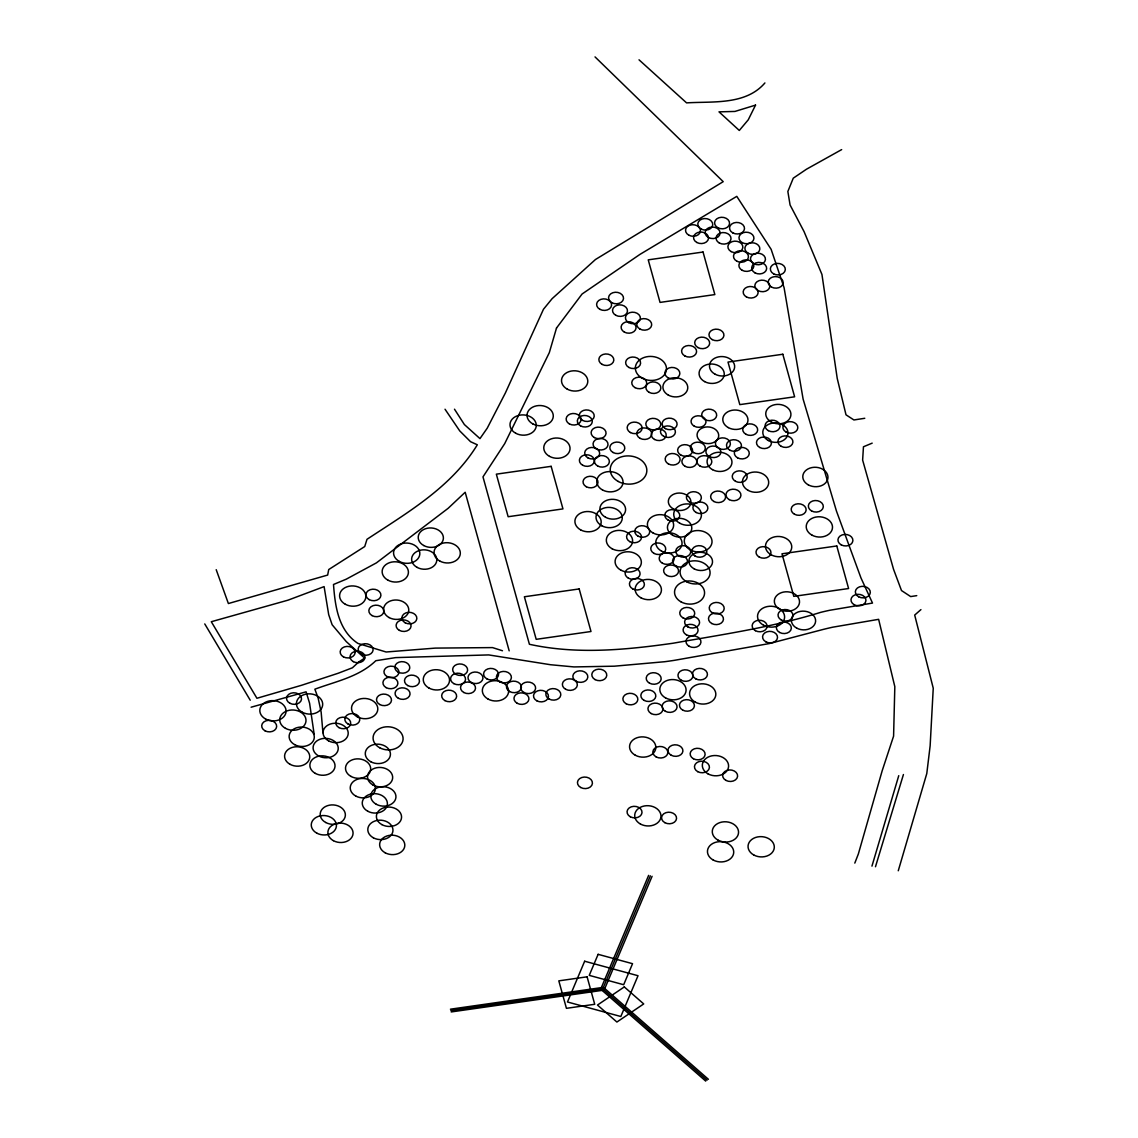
<?xml version="1.0" encoding="UTF-8"?>
<svg xmlns="http://www.w3.org/2000/svg" width="1138" height="1138" viewBox="0 0 1138 1138"><rect width="100%" height="100%" fill="white"/><g stroke="black" fill="none" stroke-linecap="round" stroke-linejoin="round"><path stroke-width="1.5" d="M898.266 870.769L926.787 773.541L930.144 745.803L933.245 688.22L914.696 615.075L920.927 609.612M903.43 774.523L875.478 866.743M871.95 866.132L898.75 775.675M854.809 863.102L858.351 853.969L882.178 770.767L893.586 736.144L894.824 686.669L878.636 619.328L832.774 627.18A278.07 214.257 3.3 0 0 823.172 629.442L769.316 643.567L674.436 660.325A339.394 261.498 3.3 0 1 664.535 661.733L614.364 666.185L573.95 666.925L550.493 664.72L488.714 654.919L395.668 657.608L375.81 660.723C359.039 676.925 335.923 681.349 314.856 689.201L318.142 698.063L321.158 712.175L322.936 732.73M601.02 988.396L648.646 875.364M450.819 1010.558L602.742 988.865L650.367 875.833M604.463 989.335L652.088 876.303M764.907 82.946C745.731 105.279 712.857 101.239 686.57 102.875L639.03 59.816M841.665 149.604L806.515 169.192L793.271 178.168L787.852 191.483L790.085 204.996L804.082 231.64L821.949 274.471L837.227 378.413L846.003 414.815L853.913 419.965L864.78 418.286M872.192 443.137L863.458 446.779L862.632 460.093L893.543 569.284L901.495 590.551L910.67 596.582L916.759 595.643M251.1 707.21L306.094 691.833L309.579 703.184L314.188 734.38M450.435 1009.193L602.372 987.485M451.189 1011.938L603.126 990.231M502.47 650.751L492.498 647.593L435.299 648.105L386.109 652.003L357.901 643.411C338.256 630.296 335.113 606.141 333.505 584.491L346.237 579.185L376.422 562.869L448.102 508.345L465.186 492.256L509.184 650.851M604.093 987.955L708.405 1079.293M602.742 988.865L707.054 1080.19M601.405 989.761L705.716 1081.1M595.032 56.9L723.213 181.667L595.473 259.507L552.115 298.668L543.48 309.252L505.4 392.923L487.249 428.144L479.966 438.614L464.375 424.545L454.489 409.196M445.029 409.225L459.766 430.932L470.549 441.7L477.32 444.787C451.373 487.249 407.432 512.584 367.005 539.298L364.729 546.539L328.726 569.541L327.659 575.06L228.382 603.538L216.206 569.683M204.755 623.923L250.232 700.226M556.51 328.029L549.313 352.652L504.717 443.621L482.981 476.879L529.412 644.279C576.767 654.677 625.516 649.954 673.013 643.24C722.545 634.492 772.517 627.237 820.711 612.344A249.293 192.08 3.3 0 1 829.687 610.281L872.505 603.069L860.968 577.933L836.444 511.033L803.115 399.125L784.082 287.672L771.137 249.336L736.784 196.362L639.94 254.4L582.073 294.017L556.51 328.029M584.648 961.226L567.478 1001.995L620.836 1016.504L638.02 975.721L584.648 961.226M598.119 954.327L589.242 975.366L623.681 984.726L632.543 963.687L598.119 954.327M755.532 105.123L748.249 119.817L739.302 130.457L719.003 111.851L734.949 111.439L755.532 105.123M358.598 662.088L352.439 667.778L338.214 673.241L301.627 685.261L256.932 698.277L211.298 621.718L288.042 600.153L324.102 586.611L328.697 614.634L332.125 624.734L346.293 641.619L364.644 658.12L358.598 662.088M624.293 986.931L597.478 1005.039L616.896 1022.038L643.71 1003.929L624.293 986.931M703.042 252.024L648.233 259.848L660.04 302.409L714.849 294.586L703.042 252.024M782.816 354.245L728.007 362.069L739.814 404.63L794.623 396.806L782.816 354.245M551.148 466.338L496.339 474.162L508.145 516.723L562.954 508.899L551.148 466.338M836.786 545.97L781.991 553.793L793.798 596.355L848.592 588.531L836.786 545.97M579.185 588.943L524.39 596.767L536.197 639.328L590.992 631.505L579.185 588.943M587.094 976.817L558.815 980.856L566.425 1008.325L594.719 1004.285L587.094 976.817M569.413 423.933A7.497 5.775 3.3 0 0 581.091 419.851A7.497 5.775 3.3 0 0 570.366 413.976A7.497 5.775 3.3 0 0 569.413 423.933M582.542 420.377A7.497 5.775 3.3 0 0 594.221 416.295A7.497 5.775 3.3 0 0 583.495 410.42A7.497 5.775 3.3 0 0 582.542 420.377M580.593 425.911A7.497 5.775 3.3 0 0 592.272 421.828A7.497 5.775 3.3 0 0 581.546 415.953A7.497 5.775 3.3 0 0 580.593 425.911M582.67 465.257A7.497 5.775 3.3 0 0 594.349 461.175A7.497 5.775 3.3 0 0 583.623 455.285A7.497 5.775 3.3 0 0 582.67 465.257M587.976 457.903A7.497 5.775 3.3 0 0 599.655 453.82A7.497 5.775 3.3 0 0 588.929 447.945A7.497 5.775 3.3 0 0 587.976 457.903M597.678 466.011A7.497 5.775 3.3 0 0 609.356 461.928A7.497 5.775 3.3 0 0 598.631 456.054A7.497 5.775 3.3 0 0 597.678 466.011M596.326 448.898A7.497 5.775 3.3 0 0 608.005 444.816A7.497 5.775 3.3 0 0 597.279 438.941A7.497 5.775 3.3 0 0 596.326 448.898M630.438 432.554A7.497 5.775 3.3 0 0 642.116 428.471A7.497 5.775 3.3 0 0 631.391 422.596A7.497 5.775 3.3 0 0 630.438 432.554M640.097 438.358A7.497 5.775 3.3 0 0 651.775 434.275A7.497 5.775 3.3 0 0 641.05 428.4A7.497 5.775 3.3 0 0 640.097 438.358M649.087 428.798A7.497 5.775 3.3 0 0 660.765 424.716A7.497 5.775 3.3 0 0 650.04 418.841A7.497 5.775 3.3 0 0 649.087 428.798M680.908 455.115A7.497 5.775 3.3 0 0 692.587 451.032A7.497 5.775 3.3 0 0 681.861 445.157A7.497 5.775 3.3 0 0 680.908 455.115M685.147 466.338A7.497 5.775 3.3 0 0 696.826 462.256A7.497 5.775 3.3 0 0 686.1 456.381A7.497 5.775 3.3 0 0 685.147 466.338M693.639 452.611A7.497 5.775 3.3 0 0 705.318 448.543A7.497 5.775 3.3 0 0 694.593 442.654A7.497 5.775 3.3 0 0 693.639 452.611M700.126 466.111A7.497 5.775 3.3 0 0 711.805 462.028A7.497 5.775 3.3 0 0 701.079 456.153A7.497 5.775 3.3 0 0 700.126 466.111M709.159 456.494A7.497 5.775 3.3 0 0 720.838 452.412A7.497 5.775 3.3 0 0 710.112 446.537A7.497 5.775 3.3 0 0 709.159 456.494M701.805 442.028A10.839 8.35 3.3 0 0 718.69 436.124A10.839 8.35 3.3 0 0 703.17 427.632A10.839 8.35 3.3 0 0 701.805 442.028M712.516 469.653A12.461 9.602 3.3 0 0 731.933 462.867A12.461 9.602 3.3 0 0 714.095 453.095A12.461 9.602 3.3 0 0 712.516 469.653M737.58 457.832A7.497 5.775 3.3 0 0 749.259 453.749A7.497 5.775 3.3 0 0 738.534 447.874A7.497 5.775 3.3 0 0 737.58 457.832M673.269 508.842A11.323 8.734 3.3 0 0 690.922 502.669A11.323 8.734 3.3 0 0 674.706 493.792A11.323 8.734 3.3 0 0 673.269 508.842M689.671 502.157A7.497 5.775 3.3 0 0 701.349 498.074A7.497 5.775 3.3 0 0 690.624 492.199A7.497 5.775 3.3 0 0 689.671 502.157M668.091 520.052A7.497 5.775 3.3 0 0 679.77 515.969A7.497 5.775 3.3 0 0 669.044 510.094A7.497 5.775 3.3 0 0 668.091 520.052M679.784 523.252A13.869 10.683 3.3 0 0 701.392 515.699A13.869 10.683 3.3 0 0 681.548 504.831A13.869 10.683 3.3 0 0 679.784 523.252M696.172 512.498A7.497 5.775 3.3 0 0 707.85 508.416A7.497 5.775 3.3 0 0 697.125 502.541A7.497 5.775 3.3 0 0 696.172 512.498M672.771 535.329A12.191 9.389 3.3 0 0 691.776 528.686A12.191 9.389 3.3 0 0 674.322 519.127A12.191 9.389 3.3 0 0 672.771 535.329M690.353 549.924A13.898 10.711 3.3 0 0 712.004 542.357A13.898 10.711 3.3 0 0 692.117 531.46A13.898 10.711 3.3 0 0 690.353 549.924M679.059 556.098A7.497 5.775 3.3 0 0 690.738 552.015A7.497 5.775 3.3 0 0 680.012 546.14A7.497 5.775 3.3 0 0 679.059 556.098M695.147 556.112A7.497 5.775 3.3 0 0 706.826 552.03A7.497 5.775 3.3 0 0 696.086 546.155A7.497 5.775 3.3 0 0 695.147 556.112M694.08 568.787A11.821 9.104 3.3 0 0 712.488 562.343A11.821 9.104 3.3 0 0 695.574 553.082A11.821 9.104 3.3 0 0 694.08 568.787M686.655 581.76A15.022 11.565 3.3 0 0 710.055 573.58A15.022 11.565 3.3 0 0 688.561 561.802A15.022 11.565 3.3 0 0 686.655 581.76M612.073 548.744A13.158 10.142 3.3 0 0 632.572 541.588A13.158 10.142 3.3 0 0 613.738 531.261A13.158 10.142 3.3 0 0 612.073 548.744M628.389 578.175A7.497 5.775 3.3 0 0 640.068 574.093A7.497 5.775 3.3 0 0 629.342 568.218A7.497 5.775 3.3 0 0 628.389 578.175M632.7 588.887A7.497 5.775 3.3 0 0 644.378 584.804A7.497 5.775 3.3 0 0 633.653 578.929A7.497 5.775 3.3 0 0 632.7 588.887M605.53 517.249A12.859 9.901 3.3 0 0 625.573 510.251A12.859 9.901 3.3 0 0 607.166 500.165A12.859 9.901 3.3 0 0 605.53 517.249M618.247 481.459A18.322 14.111 3.3 0 0 646.797 471.473A18.322 14.111 3.3 0 0 620.58 457.12A18.322 14.111 3.3 0 0 618.247 481.459M745.973 434.303A7.497 5.775 3.3 0 0 757.652 430.221A7.497 5.775 3.3 0 0 746.926 424.346A7.497 5.775 3.3 0 0 745.973 434.303M759.743 447.49A7.497 5.775 3.3 0 0 771.422 443.407A7.497 5.775 3.3 0 0 760.696 437.533A7.497 5.775 3.3 0 0 759.743 447.49M768.335 430.648A7.497 5.775 3.3 0 0 780.014 426.565A7.497 5.775 3.3 0 0 769.288 420.69A7.497 5.775 3.3 0 0 768.335 430.648M781.223 446.338A7.497 5.775 3.3 0 0 792.902 442.269A7.497 5.775 3.3 0 0 782.176 436.38A7.497 5.775 3.3 0 0 781.223 446.338M786.13 432.084A7.497 5.775 3.3 0 0 797.809 428.002A7.497 5.775 3.3 0 0 787.069 422.127A7.497 5.775 3.3 0 0 786.13 432.084M755.419 630.694A7.497 5.775 3.3 0 0 767.097 626.611A7.497 5.775 3.3 0 0 756.372 620.736A7.497 5.775 3.3 0 0 755.419 630.694M765.831 641.804A7.497 5.775 3.3 0 0 777.51 637.721A7.497 5.775 3.3 0 0 766.784 631.846A7.497 5.775 3.3 0 0 765.831 641.804M763.456 625.146A13.542 10.441 3.3 0 0 784.566 617.763A13.542 10.441 3.3 0 0 765.177 607.137A13.542 10.441 3.3 0 0 763.456 625.146M779.644 632.472A7.497 5.775 3.3 0 0 791.323 628.389A7.497 5.775 3.3 0 0 780.597 622.514A7.497 5.775 3.3 0 0 779.644 632.472M779.857 609.371A12.589 9.701 3.3 0 0 799.488 602.514A12.589 9.701 3.3 0 0 781.45 592.628A12.589 9.701 3.3 0 0 779.857 609.371M796.671 628.091A12.148 9.36 3.3 0 0 815.59 621.476A12.148 9.36 3.3 0 0 798.207 611.945A12.148 9.36 3.3 0 0 796.671 628.091M642.173 378.157A15.562 11.992 3.3 0 0 666.441 369.679A15.562 11.992 3.3 0 0 644.151 357.46A15.562 11.992 3.3 0 0 642.173 378.157M668.333 395.099A12.461 9.602 3.3 0 0 687.736 388.314A12.461 9.602 3.3 0 0 669.912 378.556A12.461 9.602 3.3 0 0 668.333 395.099M649.485 683.156A7.497 5.775 3.3 0 0 661.164 679.073A7.497 5.775 3.3 0 0 650.438 673.198A7.497 5.775 3.3 0 0 649.485 683.156M665.374 711.293A7.497 5.775 3.3 0 0 677.053 707.21A7.497 5.775 3.3 0 0 666.327 701.335A7.497 5.775 3.3 0 0 665.374 711.293M681.235 680.24A7.497 5.775 3.3 0 0 692.914 676.157A7.497 5.775 3.3 0 0 682.188 670.282A7.497 5.775 3.3 0 0 681.235 680.24M665.559 697.907A13.158 10.142 3.3 0 0 686.058 690.738A13.158 10.142 3.3 0 0 667.238 680.424A13.158 10.142 3.3 0 0 665.559 697.907M695.304 702.146A13.158 10.142 3.3 0 0 715.802 694.991A13.158 10.142 3.3 0 0 696.968 684.678A13.158 10.142 3.3 0 0 695.304 702.146M387.887 580.138A13.158 10.142 3.3 0 0 408.386 572.969A13.158 10.142 3.3 0 0 389.552 562.656A13.158 10.142 3.3 0 0 387.887 580.138M399.296 561.404A13.158 10.142 3.3 0 0 419.808 554.249A13.158 10.142 3.3 0 0 400.974 543.921A13.158 10.142 3.3 0 0 399.296 561.404M439.78 561.048A13.158 10.142 3.3 0 0 460.293 553.879A13.158 10.142 3.3 0 0 441.459 543.566A13.158 10.142 3.3 0 0 439.78 561.048M357.275 716.798A13.158 10.142 3.3 0 0 377.773 709.628A13.158 10.142 3.3 0 0 358.939 699.315A13.158 10.142 3.3 0 0 357.275 716.798M682.729 710.112A7.497 5.775 3.3 0 0 694.408 706.029A7.497 5.775 3.3 0 0 683.682 700.154A7.497 5.775 3.3 0 0 682.729 710.112M651.221 713.569A7.497 5.775 3.3 0 0 662.899 709.486A7.497 5.775 3.3 0 0 652.174 703.611A7.497 5.775 3.3 0 0 651.221 713.569M626.156 703.753A7.497 5.775 3.3 0 0 637.835 699.671A7.497 5.775 3.3 0 0 627.109 693.796A7.497 5.775 3.3 0 0 626.156 703.753M644.122 700.396A7.497 5.775 3.3 0 0 655.801 696.314A7.497 5.775 3.3 0 0 645.075 690.439A7.497 5.775 3.3 0 0 644.122 700.396M407.774 685.574A7.497 5.775 3.3 0 0 419.453 681.491A7.497 5.775 3.3 0 0 408.727 675.616A7.497 5.775 3.3 0 0 407.774 685.574M379.793 704.55A7.497 5.775 3.3 0 0 391.472 700.467A7.497 5.775 3.3 0 0 380.732 694.578A7.497 5.775 3.3 0 0 379.793 704.55M386.195 687.651A7.497 5.775 3.3 0 0 397.873 683.568A7.497 5.775 3.3 0 0 387.148 677.693A7.497 5.775 3.3 0 0 386.195 687.651M398.357 698.277A7.497 5.775 3.3 0 0 410.036 694.194A7.497 5.775 3.3 0 0 399.31 688.305A7.497 5.775 3.3 0 0 398.357 698.277M453.849 683.639A7.497 5.775 3.3 0 0 465.527 679.557A7.497 5.775 3.3 0 0 454.802 673.682A7.497 5.775 3.3 0 0 453.849 683.639M444.944 700.624A7.497 5.775 3.3 0 0 456.623 696.541A7.497 5.775 3.3 0 0 445.897 690.666A7.497 5.775 3.3 0 0 444.944 700.624M486.865 678.86A7.497 5.775 3.3 0 0 498.544 674.777A7.497 5.775 3.3 0 0 487.818 668.902A7.497 5.775 3.3 0 0 486.865 678.86M517.249 703.312A7.497 5.775 3.3 0 0 528.928 699.23A7.497 5.775 3.3 0 0 518.203 693.355A7.497 5.775 3.3 0 0 517.249 703.312M549.113 699.045A7.497 5.775 3.3 0 0 560.792 694.962A7.497 5.775 3.3 0 0 550.067 689.087A7.497 5.775 3.3 0 0 549.113 699.045M565.643 689.287A7.497 5.775 3.3 0 0 577.322 685.204A7.497 5.775 3.3 0 0 566.596 679.329A7.497 5.775 3.3 0 0 565.643 689.287M576.127 681.264A7.497 5.775 3.3 0 0 587.805 677.181A7.497 5.775 3.3 0 0 577.08 671.306A7.497 5.775 3.3 0 0 576.127 681.264M595.074 679.599A7.497 5.775 3.3 0 0 606.753 675.517A7.497 5.775 3.3 0 0 596.028 669.642A7.497 5.775 3.3 0 0 595.074 679.599M488.074 699.073A13.158 10.142 3.3 0 0 508.586 691.904A13.158 10.142 3.3 0 0 489.753 681.591A13.158 10.142 3.3 0 0 488.074 699.073M429.012 688.063A13.158 10.142 3.3 0 0 449.51 680.908A13.158 10.142 3.3 0 0 430.676 670.581A13.158 10.142 3.3 0 0 429.012 688.063M345.34 604.278A13.158 10.142 3.3 0 0 365.839 597.123A13.158 10.142 3.3 0 0 347.005 586.795A13.158 10.142 3.3 0 0 345.34 604.278M661.505 551.091A13.158 10.142 3.3 0 0 682.018 543.921A13.158 10.142 3.3 0 0 663.184 533.608A13.158 10.142 3.3 0 0 661.505 551.091M653.112 532.997A13.158 10.142 3.3 0 0 673.611 525.841A13.158 10.142 3.3 0 0 654.777 515.528A13.158 10.142 3.3 0 0 653.112 532.997M771.208 554.818A13.158 10.142 3.3 0 0 791.721 547.663A13.158 10.142 3.3 0 0 772.887 537.335A13.158 10.142 3.3 0 0 771.208 554.818M811.963 535.13A13.158 10.142 3.3 0 0 832.475 527.961A13.158 10.142 3.3 0 0 813.642 517.648A13.158 10.142 3.3 0 0 811.963 535.13M567.25 389.139A13.158 10.142 3.3 0 0 587.763 381.97A13.158 10.142 3.3 0 0 568.929 371.657A13.158 10.142 3.3 0 0 567.25 389.139M532.755 423.862A13.158 10.142 3.3 0 0 553.253 416.707A13.158 10.142 3.3 0 0 534.419 406.394A13.158 10.142 3.3 0 0 532.755 423.862M620.836 570.124A13.158 10.142 3.3 0 0 641.334 562.954A13.158 10.142 3.3 0 0 622.5 552.641A13.158 10.142 3.3 0 0 620.836 570.124M712.502 612.884A7.497 5.775 3.3 0 0 724.181 608.802A7.497 5.775 3.3 0 0 713.455 602.927A7.497 5.775 3.3 0 0 712.502 612.884M711.762 623.524A7.497 5.775 3.3 0 0 723.441 619.442A7.497 5.775 3.3 0 0 712.715 613.567A7.497 5.775 3.3 0 0 711.762 623.524M689.258 646.356A7.497 5.775 3.3 0 0 700.937 642.273A7.497 5.775 3.3 0 0 690.211 636.398A7.497 5.775 3.3 0 0 689.258 646.356M686.37 634.791A7.497 5.775 3.3 0 0 698.049 630.708A7.497 5.775 3.3 0 0 687.324 624.833A7.497 5.775 3.3 0 0 686.37 634.791M683.028 617.877A7.497 5.775 3.3 0 0 694.706 613.809A7.497 5.775 3.3 0 0 683.981 607.92A7.497 5.775 3.3 0 0 683.028 617.877M748.164 490.378A13.158 10.142 3.3 0 0 768.662 483.223A13.158 10.142 3.3 0 0 749.842 472.896A13.158 10.142 3.3 0 0 748.164 490.378M735.504 481.303A7.497 5.775 3.3 0 0 747.182 477.22A7.497 5.775 3.3 0 0 736.457 471.345A7.497 5.775 3.3 0 0 735.504 481.303M713.896 501.502A7.497 5.775 3.3 0 0 725.575 497.42A7.497 5.775 3.3 0 0 714.849 491.545A7.497 5.775 3.3 0 0 713.896 501.502M729.245 499.639A7.497 5.775 3.3 0 0 740.923 495.556A7.497 5.775 3.3 0 0 730.198 489.681A7.497 5.775 3.3 0 0 729.245 499.639M759.274 557.094A7.497 5.775 3.3 0 0 770.952 553.011A7.497 5.775 3.3 0 0 760.227 547.136A7.497 5.775 3.3 0 0 759.274 557.094M640.893 597.763A13.158 10.142 3.3 0 0 661.406 590.594A13.158 10.142 3.3 0 0 642.572 580.28A13.158 10.142 3.3 0 0 640.893 597.763M654.037 553.424A7.497 5.775 3.3 0 0 665.716 549.341A7.497 5.775 3.3 0 0 654.99 543.466A7.497 5.775 3.3 0 0 654.037 553.424M662.444 563.253A7.497 5.775 3.3 0 0 674.123 559.171A7.497 5.775 3.3 0 0 663.397 553.296A7.497 5.775 3.3 0 0 662.444 563.253M666.896 575.472A7.497 5.775 3.3 0 0 678.575 571.39A7.497 5.775 3.3 0 0 667.835 565.515A7.497 5.775 3.3 0 0 666.896 575.472M675.83 565.97A7.497 5.775 3.3 0 0 687.508 561.888A7.497 5.775 3.3 0 0 676.783 556.013A7.497 5.775 3.3 0 0 675.83 565.97M629.855 541.674A7.497 5.775 3.3 0 0 641.533 537.605A7.497 5.775 3.3 0 0 630.808 531.716A7.497 5.775 3.3 0 0 629.855 541.674M638.048 536.154A7.497 5.775 3.3 0 0 649.727 532.072A7.497 5.775 3.3 0 0 639.001 526.197A7.497 5.775 3.3 0 0 638.048 536.154M580.65 529.881A13.158 10.142 3.3 0 0 601.149 522.712A13.158 10.142 3.3 0 0 582.315 512.399A13.158 10.142 3.3 0 0 580.65 529.881M601.746 525.742A13.158 10.142 3.3 0 0 622.258 518.572A13.158 10.142 3.3 0 0 603.425 508.259A13.158 10.142 3.3 0 0 601.746 525.742M549.512 456.366A13.158 10.142 3.3 0 0 570.01 449.197A13.158 10.142 3.3 0 0 551.176 438.884A13.158 10.142 3.3 0 0 549.512 456.366M515.727 433.251A13.158 10.142 3.3 0 0 536.24 426.081A13.158 10.142 3.3 0 0 517.406 415.768A13.158 10.142 3.3 0 0 515.727 433.251M602.5 489.952A13.158 10.142 3.3 0 0 622.998 482.782A13.158 10.142 3.3 0 0 604.164 472.469A13.158 10.142 3.3 0 0 602.5 489.952M586.298 486.737A7.497 5.775 3.3 0 0 597.976 482.654A7.497 5.775 3.3 0 0 587.251 476.779A7.497 5.775 3.3 0 0 586.298 486.737M694.308 426.224A7.497 5.775 3.3 0 0 705.987 422.141A7.497 5.775 3.3 0 0 695.261 416.266A7.497 5.775 3.3 0 0 694.308 426.224M613.098 452.511A7.497 5.775 3.3 0 0 624.776 448.429A7.497 5.775 3.3 0 0 614.051 442.554A7.497 5.775 3.3 0 0 613.098 452.511M599.897 309.337A7.497 5.775 3.3 0 0 611.575 305.254A7.497 5.775 3.3 0 0 600.85 299.365A7.497 5.775 3.3 0 0 599.897 309.337M611.831 302.694A7.497 5.775 3.3 0 0 623.51 298.611A7.497 5.775 3.3 0 0 612.785 292.736A7.497 5.775 3.3 0 0 611.831 302.694M624.378 332.111A7.497 5.775 3.3 0 0 636.057 328.029A7.497 5.775 3.3 0 0 625.331 322.154A7.497 5.775 3.3 0 0 624.378 332.111M628.702 322.637A7.497 5.775 3.3 0 0 640.381 318.555A7.497 5.775 3.3 0 0 629.655 312.68A7.497 5.775 3.3 0 0 628.702 322.637M639.997 329.081A7.497 5.775 3.3 0 0 651.676 324.999A7.497 5.775 3.3 0 0 640.936 319.124A7.497 5.775 3.3 0 0 639.997 329.081M343.434 656.854A7.497 5.775 3.3 0 0 355.113 652.771A7.497 5.775 3.3 0 0 344.387 646.896A7.497 5.775 3.3 0 0 343.434 656.854M353.306 661.633A7.497 5.775 3.3 0 0 364.985 657.551A7.497 5.775 3.3 0 0 354.259 651.676A7.497 5.775 3.3 0 0 353.306 661.633M361.429 654.151A7.497 5.775 3.3 0 0 373.093 650.068A7.497 5.775 3.3 0 0 362.368 644.193A7.497 5.775 3.3 0 0 361.429 654.151M289.834 703.241A7.497 5.775 3.3 0 0 301.513 699.159A7.497 5.775 3.3 0 0 290.787 693.27A7.497 5.775 3.3 0 0 289.834 703.241M264.969 730.781A7.497 5.775 3.3 0 0 276.648 726.698A7.497 5.775 3.3 0 0 265.922 720.823A7.497 5.775 3.3 0 0 264.969 730.781M265.552 718.988A13.158 10.142 3.3 0 0 286.051 711.833A13.158 10.142 3.3 0 0 267.217 701.506A13.158 10.142 3.3 0 0 265.552 718.988M285.467 728.334A13.158 10.142 3.3 0 0 305.98 721.165A13.158 10.142 3.3 0 0 287.146 710.852A13.158 10.142 3.3 0 0 285.467 728.334M302.167 712.189A13.158 10.142 3.3 0 0 322.666 705.019A13.158 10.142 3.3 0 0 303.832 694.706A13.158 10.142 3.3 0 0 302.167 712.189M768.321 440.52A12.589 9.701 3.3 0 0 787.951 433.663A12.589 9.701 3.3 0 0 769.914 423.777A12.589 9.701 3.3 0 0 768.321 440.52M808.307 484.859A12.589 9.701 3.3 0 0 827.938 478.003A12.589 9.701 3.3 0 0 809.9 468.116A12.589 9.701 3.3 0 0 808.307 484.859M351.03 776.443A12.589 9.701 3.3 0 0 370.661 769.587A12.589 9.701 3.3 0 0 352.624 759.7A12.589 9.701 3.3 0 0 351.03 776.443M370.775 761.735A12.589 9.701 3.3 0 0 390.405 754.878A12.589 9.701 3.3 0 0 372.368 745.006A12.589 9.701 3.3 0 0 370.775 761.735M373.008 785.007A12.589 9.701 3.3 0 0 392.638 778.15A12.589 9.701 3.3 0 0 374.615 768.278A12.589 9.701 3.3 0 0 373.008 785.007M355.753 796.031A12.589 9.701 3.3 0 0 375.369 789.175A12.589 9.701 3.3 0 0 357.346 779.288A12.589 9.701 3.3 0 0 355.753 796.031M376.308 804.296A12.589 9.701 3.3 0 0 395.924 797.439A12.589 9.701 3.3 0 0 377.901 787.567A12.589 9.701 3.3 0 0 376.308 804.296M367.745 811.223A12.589 9.701 3.3 0 0 387.375 804.367A12.589 9.701 3.3 0 0 369.352 794.495A12.589 9.701 3.3 0 0 367.745 811.223M381.913 824.623A12.589 9.701 3.3 0 0 401.529 817.753A12.589 9.701 3.3 0 0 383.506 807.88A12.589 9.701 3.3 0 0 381.913 824.623M373.321 837.767A12.589 9.701 3.3 0 0 392.937 830.896A12.589 9.701 3.3 0 0 374.914 821.024A12.589 9.701 3.3 0 0 373.321 837.767M385.156 852.775A12.589 9.701 3.3 0 0 404.787 845.904A12.589 9.701 3.3 0 0 386.749 836.032A12.589 9.701 3.3 0 0 385.156 852.775M728.306 427.604A12.589 9.701 3.3 0 0 747.936 420.747A12.589 9.701 3.3 0 0 729.899 410.861A12.589 9.701 3.3 0 0 728.306 427.604M771.265 421.956A12.589 9.701 3.3 0 0 790.896 415.086A12.589 9.701 3.3 0 0 772.873 405.213A12.589 9.701 3.3 0 0 771.265 421.956M704.593 381.586A12.589 9.701 3.3 0 0 724.223 374.729A12.589 9.701 3.3 0 0 706.186 364.843A12.589 9.701 3.3 0 0 704.593 381.586M714.991 374.146A12.589 9.701 3.3 0 0 734.622 367.275A12.589 9.701 3.3 0 0 716.584 357.403A12.589 9.701 3.3 0 0 714.991 374.146M854.254 604.762A7.497 5.775 3.3 0 0 865.933 600.679A7.497 5.775 3.3 0 0 855.207 594.804A7.497 5.775 3.3 0 0 854.254 604.762M858.621 596.781A7.497 5.775 3.3 0 0 870.3 592.699A7.497 5.775 3.3 0 0 859.56 586.824A7.497 5.775 3.3 0 0 858.621 596.781M781.294 619.968A7.497 5.775 3.3 0 0 792.973 615.886A7.497 5.775 3.3 0 0 782.247 610.011A7.497 5.775 3.3 0 0 781.294 619.968M695.745 678.831A7.497 5.775 3.3 0 0 707.423 674.749A7.497 5.775 3.3 0 0 696.698 668.874A7.497 5.775 3.3 0 0 695.745 678.831M536.78 700.78A7.497 5.775 3.3 0 0 548.459 696.698A7.497 5.775 3.3 0 0 537.719 690.823A7.497 5.775 3.3 0 0 536.78 700.78M523.921 692.487A7.497 5.775 3.3 0 0 535.6 688.405A7.497 5.775 3.3 0 0 524.874 682.53A7.497 5.775 3.3 0 0 523.921 692.487M499.71 681.861A7.497 5.775 3.3 0 0 511.389 677.793A7.497 5.775 3.3 0 0 500.663 671.904A7.497 5.775 3.3 0 0 499.71 681.861M509.71 691.591A7.497 5.775 3.3 0 0 521.389 687.508A7.497 5.775 3.3 0 0 510.663 681.634A7.497 5.775 3.3 0 0 509.71 691.591M463.82 692.501A7.497 5.775 3.3 0 0 475.499 688.419A7.497 5.775 3.3 0 0 464.773 682.53A7.497 5.775 3.3 0 0 463.82 692.501M471.26 682.473A7.497 5.775 3.3 0 0 482.939 678.39A7.497 5.775 3.3 0 0 472.213 672.515A7.497 5.775 3.3 0 0 471.26 682.473M455.925 674.393A7.497 5.775 3.3 0 0 467.604 670.31A7.497 5.775 3.3 0 0 456.879 664.436A7.497 5.775 3.3 0 0 455.925 674.393M398.087 672.089A7.497 5.775 3.3 0 0 409.765 668.006A7.497 5.775 3.3 0 0 399.04 662.131A7.497 5.775 3.3 0 0 398.087 672.089M387.219 676.626A7.497 5.775 3.3 0 0 398.897 672.544A7.497 5.775 3.3 0 0 388.172 666.669A7.497 5.775 3.3 0 0 387.219 676.626M348.086 724.01A7.497 5.775 3.3 0 0 359.764 719.927A7.497 5.775 3.3 0 0 349.039 714.052A7.497 5.775 3.3 0 0 348.086 724.01M339.024 727.637A7.497 5.775 3.3 0 0 350.703 723.569A7.497 5.775 3.3 0 0 339.978 717.68A7.497 5.775 3.3 0 0 339.024 727.637M328.555 740.824A12.589 9.701 3.3 0 0 348.185 733.953A12.589 9.701 3.3 0 0 330.162 724.081A12.589 9.701 3.3 0 0 328.555 740.824M318.583 755.917A12.589 9.701 3.3 0 0 338.214 749.06A12.589 9.701 3.3 0 0 320.191 739.188A12.589 9.701 3.3 0 0 318.583 755.917M294.642 744.636A12.589 9.701 3.3 0 0 314.273 737.78A12.589 9.701 3.3 0 0 296.25 727.893A12.589 9.701 3.3 0 0 294.642 744.636M290.09 764.338A12.589 9.701 3.3 0 0 309.721 757.481A12.589 9.701 3.3 0 0 291.684 747.609A12.589 9.701 3.3 0 0 290.09 764.338M315.368 773.413A12.589 9.701 3.3 0 0 334.999 766.557A12.589 9.701 3.3 0 0 316.961 756.685A12.589 9.701 3.3 0 0 315.368 773.413M316.762 833.116A12.589 9.701 3.3 0 0 336.393 826.259A12.589 9.701 3.3 0 0 318.356 816.387A12.589 9.701 3.3 0 0 316.762 833.116M325.71 822.49A12.589 9.701 3.3 0 0 345.34 815.633A12.589 9.701 3.3 0 0 327.303 805.747A12.589 9.701 3.3 0 0 325.71 822.49M333.406 840.669A12.589 9.701 3.3 0 0 353.036 833.813A12.589 9.701 3.3 0 0 335.013 823.926A12.589 9.701 3.3 0 0 333.406 840.669M423.734 545.529A12.589 9.701 3.3 0 0 443.365 538.672A12.589 9.701 3.3 0 0 425.342 528.786A12.589 9.701 3.3 0 0 423.734 545.529M417.148 567.407A12.589 9.701 3.3 0 0 436.764 560.536A12.589 9.701 3.3 0 0 418.741 550.664A12.589 9.701 3.3 0 0 417.148 567.407M405.156 622.771A7.497 5.775 3.3 0 0 416.835 618.688A7.497 5.775 3.3 0 0 406.11 612.813A7.497 5.775 3.3 0 0 405.156 622.771M399.367 630.367A7.497 5.775 3.3 0 0 411.046 626.284A7.497 5.775 3.3 0 0 400.32 620.409A7.497 5.775 3.3 0 0 399.367 630.367M369.224 599.641A7.497 5.775 3.3 0 0 380.903 595.558A7.497 5.775 3.3 0 0 370.177 589.683A7.497 5.775 3.3 0 0 369.224 599.641M372.112 615.615A7.497 5.775 3.3 0 0 383.791 611.533A7.497 5.775 3.3 0 0 373.065 605.658A7.497 5.775 3.3 0 0 372.112 615.615M389.111 617.564A12.589 9.701 3.3 0 0 408.741 610.708A12.589 9.701 3.3 0 0 390.718 600.836A12.589 9.701 3.3 0 0 389.111 617.564M681.121 601.917A15.022 11.565 3.3 0 0 704.536 593.737A15.022 11.565 3.3 0 0 683.028 581.959A15.022 11.565 3.3 0 0 681.121 601.917M379.651 747.723A15.022 11.565 3.3 0 0 403.051 739.544A15.022 11.565 3.3 0 0 381.557 727.765A15.022 11.565 3.3 0 0 379.651 747.723M841.21 544.86A7.497 5.775 3.3 0 0 852.888 540.792A7.497 5.775 3.3 0 0 842.163 534.903A7.497 5.775 3.3 0 0 841.21 544.86M794.452 514.22A7.497 5.775 3.3 0 0 806.131 510.151A7.497 5.775 3.3 0 0 795.405 504.262A7.497 5.775 3.3 0 0 794.452 514.22M811.622 510.976A7.497 5.775 3.3 0 0 823.3 506.894A7.497 5.775 3.3 0 0 812.575 501.019A7.497 5.775 3.3 0 0 811.622 510.976M718.675 448.301A7.497 5.775 3.3 0 0 730.354 444.218A7.497 5.775 3.3 0 0 719.629 438.343A7.497 5.775 3.3 0 0 718.675 448.301M729.771 450.164A7.497 5.775 3.3 0 0 741.45 446.082A7.497 5.775 3.3 0 0 730.724 440.207A7.497 5.775 3.3 0 0 729.771 450.164M668.162 377.887A7.497 5.775 3.3 0 0 679.841 373.805A7.497 5.775 3.3 0 0 669.101 367.93A7.497 5.775 3.3 0 0 668.162 377.887M684.891 355.981A7.497 5.775 3.3 0 0 696.57 351.898A7.497 5.775 3.3 0 0 685.83 346.009A7.497 5.775 3.3 0 0 684.891 355.981M697.978 347.588A7.497 5.775 3.3 0 0 709.657 343.505A7.497 5.775 3.3 0 0 698.917 337.63A7.497 5.775 3.3 0 0 697.978 347.588M712.246 339.608A7.497 5.775 3.3 0 0 723.924 335.525A7.497 5.775 3.3 0 0 713.185 329.65A7.497 5.775 3.3 0 0 712.246 339.608M649.172 392.368A7.497 5.775 3.3 0 0 660.851 388.286A7.497 5.775 3.3 0 0 650.125 382.411A7.497 5.775 3.3 0 0 649.172 392.368M635.032 387.645A7.497 5.775 3.3 0 0 646.711 383.563A7.497 5.775 3.3 0 0 635.986 377.688A7.497 5.775 3.3 0 0 635.032 387.645M708.064 773.883A13.158 10.142 3.3 0 0 728.562 766.713A13.158 10.142 3.3 0 0 709.728 756.4A13.158 10.142 3.3 0 0 708.064 773.883M713.199 860.015A13.158 10.142 3.3 0 0 733.697 852.846A13.158 10.142 3.3 0 0 714.863 842.533A13.158 10.142 3.3 0 0 713.199 860.015M718.021 840.129A13.158 10.142 3.3 0 0 738.519 832.959A13.158 10.142 3.3 0 0 719.685 822.646A13.158 10.142 3.3 0 0 718.021 840.129M753.783 854.994A13.158 10.142 3.3 0 0 774.281 847.824A13.158 10.142 3.3 0 0 755.447 837.511A13.158 10.142 3.3 0 0 753.783 854.994M640.452 824.04A13.158 10.142 3.3 0 0 660.95 816.871A13.158 10.142 3.3 0 0 642.116 806.558A13.158 10.142 3.3 0 0 640.452 824.04M630.324 816.771A7.497 5.775 3.3 0 0 642.003 812.688A7.497 5.775 3.3 0 0 631.277 806.814A7.497 5.775 3.3 0 0 630.324 816.771M664.862 822.674A7.497 5.775 3.3 0 0 676.541 818.592A7.497 5.775 3.3 0 0 665.815 812.703A7.497 5.775 3.3 0 0 664.862 822.674M693.426 758.747A7.497 5.775 3.3 0 0 705.105 754.665A7.497 5.775 3.3 0 0 694.379 748.79A7.497 5.775 3.3 0 0 693.426 758.747M725.916 780.384A7.497 5.775 3.3 0 0 737.595 776.301A7.497 5.775 3.3 0 0 726.869 770.426A7.497 5.775 3.3 0 0 725.916 780.384M697.736 771.664A7.497 5.775 3.3 0 0 709.415 767.581A7.497 5.775 3.3 0 0 698.675 761.706A7.497 5.775 3.3 0 0 697.736 771.664M580.736 787.51A7.497 5.775 3.3 0 0 592.414 783.428A7.497 5.775 3.3 0 0 581.689 777.539A7.497 5.775 3.3 0 0 580.736 787.51M671.221 755.248A7.497 5.775 3.3 0 0 682.9 751.165A7.497 5.775 3.3 0 0 672.16 745.29A7.497 5.775 3.3 0 0 671.221 755.248M656.142 756.912A7.497 5.775 3.3 0 0 667.821 752.83A7.497 5.775 3.3 0 0 657.095 746.955A7.497 5.775 3.3 0 0 656.142 756.912M635.303 755.234A13.158 10.142 3.3 0 0 655.801 748.064A13.158 10.142 3.3 0 0 636.967 737.751A13.158 10.142 3.3 0 0 635.303 755.234M602.13 364.402A7.497 5.775 3.3 0 0 613.809 360.319A7.497 5.775 3.3 0 0 603.083 354.444A7.497 5.775 3.3 0 0 602.13 364.402M688.803 235.168A7.497 5.775 3.3 0 0 700.482 231.085A7.497 5.775 3.3 0 0 689.756 225.21A7.497 5.775 3.3 0 0 688.803 235.168M696.826 242.479A7.497 5.775 3.3 0 0 708.505 238.397A7.497 5.775 3.3 0 0 697.779 232.522A7.497 5.775 3.3 0 0 696.826 242.479M701.065 228.994A7.497 5.775 3.3 0 0 712.744 224.911A7.497 5.775 3.3 0 0 702.018 219.037A7.497 5.775 3.3 0 0 701.065 228.994M717.865 227.728A7.497 5.775 3.3 0 0 729.543 223.645A7.497 5.775 3.3 0 0 718.818 217.771A7.497 5.775 3.3 0 0 717.865 227.728M708.405 237.486A7.497 5.775 3.3 0 0 720.084 233.404A7.497 5.775 3.3 0 0 709.358 227.529A7.497 5.775 3.3 0 0 708.405 237.486M719.33 243.006A7.497 5.775 3.3 0 0 731.009 238.923A7.497 5.775 3.3 0 0 720.283 233.048A7.497 5.775 3.3 0 0 719.33 243.006M732.815 232.892A7.497 5.775 3.3 0 0 744.494 228.809A7.497 5.775 3.3 0 0 733.768 222.934A7.497 5.775 3.3 0 0 732.815 232.892M731.165 251.598A7.497 5.775 3.3 0 0 742.844 247.515A7.497 5.775 3.3 0 0 732.118 241.64A7.497 5.775 3.3 0 0 731.165 251.598M742.246 242.65A7.497 5.775 3.3 0 0 753.925 238.567A7.497 5.775 3.3 0 0 743.199 232.693A7.497 5.775 3.3 0 0 742.246 242.65M736.755 261.157A7.497 5.775 3.3 0 0 748.434 257.074A7.497 5.775 3.3 0 0 737.709 251.199A7.497 5.775 3.3 0 0 736.755 261.157M748.15 253.233A7.497 5.775 3.3 0 0 759.828 249.151A7.497 5.775 3.3 0 0 749.103 243.276A7.497 5.775 3.3 0 0 748.15 253.233M746.443 296.947A7.497 5.775 3.3 0 0 758.121 292.864A7.497 5.775 3.3 0 0 747.396 286.989A7.497 5.775 3.3 0 0 746.443 296.947M758.121 290.617A7.497 5.775 3.3 0 0 769.8 286.534A7.497 5.775 3.3 0 0 759.074 280.645A7.497 5.775 3.3 0 0 758.121 290.617M773.627 273.845A7.497 5.775 3.3 0 0 785.305 269.763A7.497 5.775 3.3 0 0 774.565 263.888A7.497 5.775 3.3 0 0 773.627 273.845M742.161 270.303A7.497 5.775 3.3 0 0 753.84 266.221A7.497 5.775 3.3 0 0 743.114 260.346A7.497 5.775 3.3 0 0 742.161 270.303M753.754 263.66A7.497 5.775 3.3 0 0 765.433 259.578A7.497 5.775 3.3 0 0 754.707 253.703A7.497 5.775 3.3 0 0 753.754 263.66M754.963 272.836A7.497 5.775 3.3 0 0 766.642 268.753A7.497 5.775 3.3 0 0 755.917 262.878A7.497 5.775 3.3 0 0 754.963 272.836M771.45 287.061A7.497 5.775 3.3 0 0 783.129 282.978A7.497 5.775 3.3 0 0 772.403 277.103A7.497 5.775 3.3 0 0 771.45 287.061M615.786 315.297A7.497 5.775 3.3 0 0 627.465 311.215A7.497 5.775 3.3 0 0 616.739 305.34A7.497 5.775 3.3 0 0 615.786 315.297M628.916 367.474A7.497 5.775 3.3 0 0 640.58 363.392A7.497 5.775 3.3 0 0 629.855 357.517A7.497 5.775 3.3 0 0 628.916 367.474M594.377 437.575A7.497 5.775 3.3 0 0 606.056 433.493A7.497 5.775 3.3 0 0 595.33 427.618A7.497 5.775 3.3 0 0 594.377 437.575M687.893 626.924A7.497 5.775 3.3 0 0 699.571 622.842A7.497 5.775 3.3 0 0 688.846 616.967A7.497 5.775 3.3 0 0 687.893 626.924M704.991 419.609A7.497 5.775 3.3 0 0 716.67 415.526A7.497 5.775 3.3 0 0 705.944 409.652A7.497 5.775 3.3 0 0 704.991 419.609M665.403 428.599A7.497 5.775 3.3 0 0 677.082 424.517A7.497 5.775 3.3 0 0 666.356 418.642A7.497 5.775 3.3 0 0 665.403 428.599M663.724 436.366A7.497 5.775 3.3 0 0 675.403 432.284A7.497 5.775 3.3 0 0 664.677 426.409A7.497 5.775 3.3 0 0 663.724 436.366M654.521 439.467A7.497 5.775 3.3 0 0 666.199 435.385A7.497 5.775 3.3 0 0 655.474 429.51A7.497 5.775 3.3 0 0 654.521 439.467M668.433 463.948A7.497 5.775 3.3 0 0 680.111 459.866A7.497 5.775 3.3 0 0 669.386 453.991A7.497 5.775 3.3 0 0 668.433 463.948"/></g></svg>
